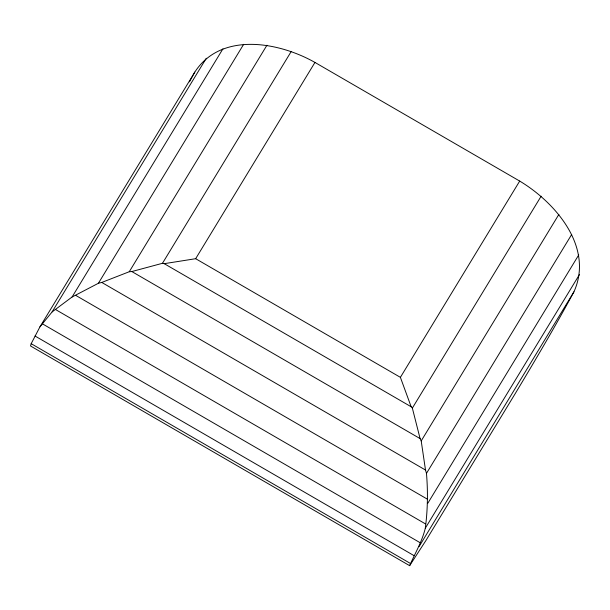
<?xml version="1.0" encoding="UTF-8"?>
<svg xmlns="http://www.w3.org/2000/svg" width="610" height="610" viewBox="0 0 610 610"><rect width="100%" height="100%" fill="white"/><g stroke="black" fill="none" stroke-linecap="round" stroke-linejoin="round"><path stroke-width="0.91" d="M409.638 565.668C415.067 553.239 422.097 541.573 425.307 528.184C427.724 509.914 428.014 491.797 426.474 473.368L425.498 470.036L421.205 440.908L420.092 438.598L412.352 408.09L411.155 406.763L164.227 263.673L162.474 263.291L131.829 271.549L129.267 271.732L101.778 282.445L98.416 283.261L72.071 297.001L52.109 311.916L39.955 326.838L31.179 343.682L30.5 345.962L409.638 565.668L425.986 540.414L515.252 393.557C535.397 359.984 555.352 326.274 573.941 291.801C593.949 247.439 555.817 202.733 519.697 181.078L314.958 62.433C278.999 42.029 221.125 31.423 194.803 72.094L39.955 326.838M189.474 81.816L194.803 72.094M52.109 311.916L206.302 58.24M72.071 297.001L222.963 48.77M98.416 283.261L243.642 44.332M129.267 271.732L266.944 45.231M162.474 263.291L291.267 51.408M164.227 263.673L195.657 258.701L314.958 62.433M411.155 406.763L400.396 377.346L519.697 181.078M412.352 408.09L541.139 196.206M421.205 440.908L558.882 214.407M426.474 473.368L571.707 234.438M427.854 503.174L578.737 254.934M425.307 528.184L579.5 274.5M419.1 546.552L573.941 291.801M195.657 258.701L400.396 377.346M131.829 271.549L420.092 438.598M101.778 282.445L425.498 470.036M75.853 295.454L427.259 499.094M55.685 309.613L425.399 523.86M42.525 323.887L420.168 542.732M35.022 336.011L414.167 555.718M31.179 343.682L410.316 563.396"/></g></svg>
